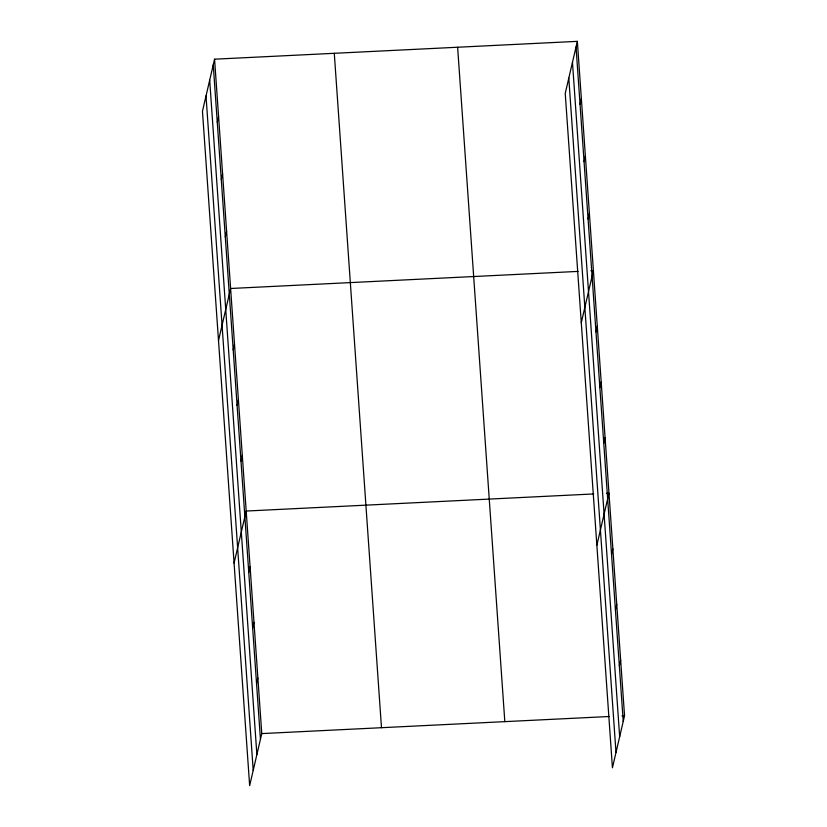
<?xml version="1.0" encoding="UTF-8"?>
<svg xmlns="http://www.w3.org/2000/svg" width="827" height="827" viewBox="0 0 827 827"><rect width="100%" height="100%" fill="white"/><g stroke="black" fill="none" stroke-linecap="round" stroke-linejoin="round"><path stroke-width="1.24" d="M214.565 59.193L202.46 111.252L249.651 785.65L261.766 733.59L214.565 59.193L577.349 41.35L624.54 715.748L612.435 767.807L565.234 93.41L577.349 41.35M217.263 122.189L218.586 116.524M221.274 179.521L222.597 173.846M225.285 236.842L226.608 231.167M218.504 340.548L230.619 288.489L578.114 271.401M233.183 349.8L234.506 344.125M237.08 405.437L238.403 399.761M240.977 461.084L242.29 455.408M234.072 563.104L246.188 511.045L593.693 493.946M248.762 572.356L250.085 566.681M252.659 627.993L253.972 622.317M256.546 683.629L257.869 677.954M580.047 104.347L581.36 98.671M584.058 161.668L585.371 155.993M588.069 219L589.382 213.325M581.288 322.706L593.393 270.646L590.85 270.77M595.967 331.958L597.29 326.283M599.864 387.594L601.188 381.919M603.762 443.231L605.075 437.555M596.856 545.251L608.972 493.192L606.429 493.316M611.546 554.503L612.869 548.828M615.433 610.15L616.756 604.475M619.33 665.787L620.653 660.111M261.766 733.59L609.261 716.502M621.997 715.872L624.54 715.748M576.037 47.025L623.227 721.423M572.47 62.335L619.661 736.733M568.8 78.1L615.991 752.498M457.631 47.242L504.821 721.64M334.284 53.31L381.485 727.698M213.252 64.868L260.443 739.266M209.686 80.178L256.877 754.575M206.016 95.942L253.207 770.34"/></g></svg>
